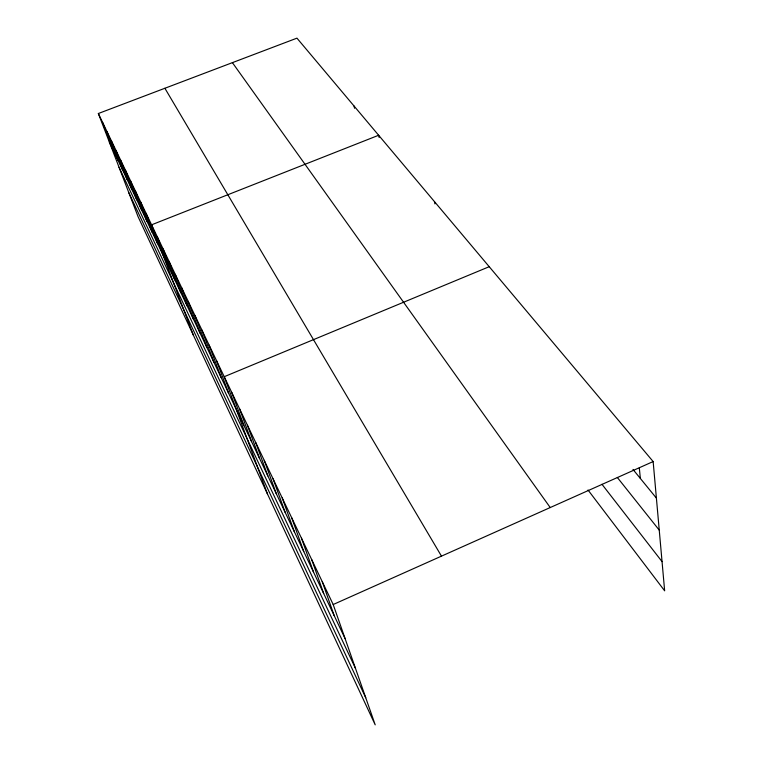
<?xml version="1.0" encoding="UTF-8"?>
<svg xmlns="http://www.w3.org/2000/svg" width="763" height="763" viewBox="0 0 763 763"><rect width="100%" height="100%" fill="white"/><g stroke="black" fill="none" stroke-linecap="round" stroke-linejoin="round"><path stroke-width="1.14" d="M333.193 604.525L653.147 461.558L296.95 38.15L98.351 113.515L138.008 216.549L375.205 724.85L333.193 604.525L98.351 113.515M489.217 266.697L224.227 376.703L267.441 493.909M632.985 469.426L656.399 498.105M617.324 477.457L659.251 530.132M601.959 484.276L662.055 561.625M588.015 490.008L664.649 590.82L653.147 461.558M232.4 62.642L550.228 507.548M164.884 88.27L441.472 556.141M109.281 141.908L345.105 638.631M119.038 167.269L355.52 668.464M128.804 192.638L365.744 697.744M102.595 122.385L113.582 150.988M120.668 160.182L131.913 189.586M115.976 150.368L127.163 179.572M111.398 140.812L122.519 169.806M106.944 131.484L117.998 160.287M135.499 191.198L146.925 221.222M130.425 180.583L141.794 210.397M125.485 170.254L136.787 199.858M193.411 335.272L151.579 224.818L378.639 135.261L379.154 137.502M146.076 213.297L157.617 243.731M140.716 202.1L152.199 232.324M163.082 248.852L174.794 279.897M157.245 236.664L168.909 267.508M181.623 287.613L193.478 319.268M175.252 274.308L187.069 305.763M169.081 261.394L180.841 292.649M194.937 315.462L206.897 347.518M188.175 301.328L200.087 333.183M201.918 330.055L213.907 362.291M216.549 360.651L228.614 393.269M209.119 345.105L221.146 377.542M231.723 392.373L243.836 425.334M239.458 408.539L251.59 441.663M255.7 442.502L267.851 475.912M247.441 425.239L259.592 458.515M264.236 460.347L276.387 493.89M273.068 478.811L285.209 512.478M282.205 497.915L294.337 531.697M291.676 517.715L303.779 551.592M301.49 538.23L313.555 572.193M311.666 559.508L323.693 593.538M322.224 581.587L334.204 615.665M354.022 105.99L354.566 108.27M434.471 201.623L434.939 203.893M639.308 467.891L640.357 478.458"/></g></svg>
